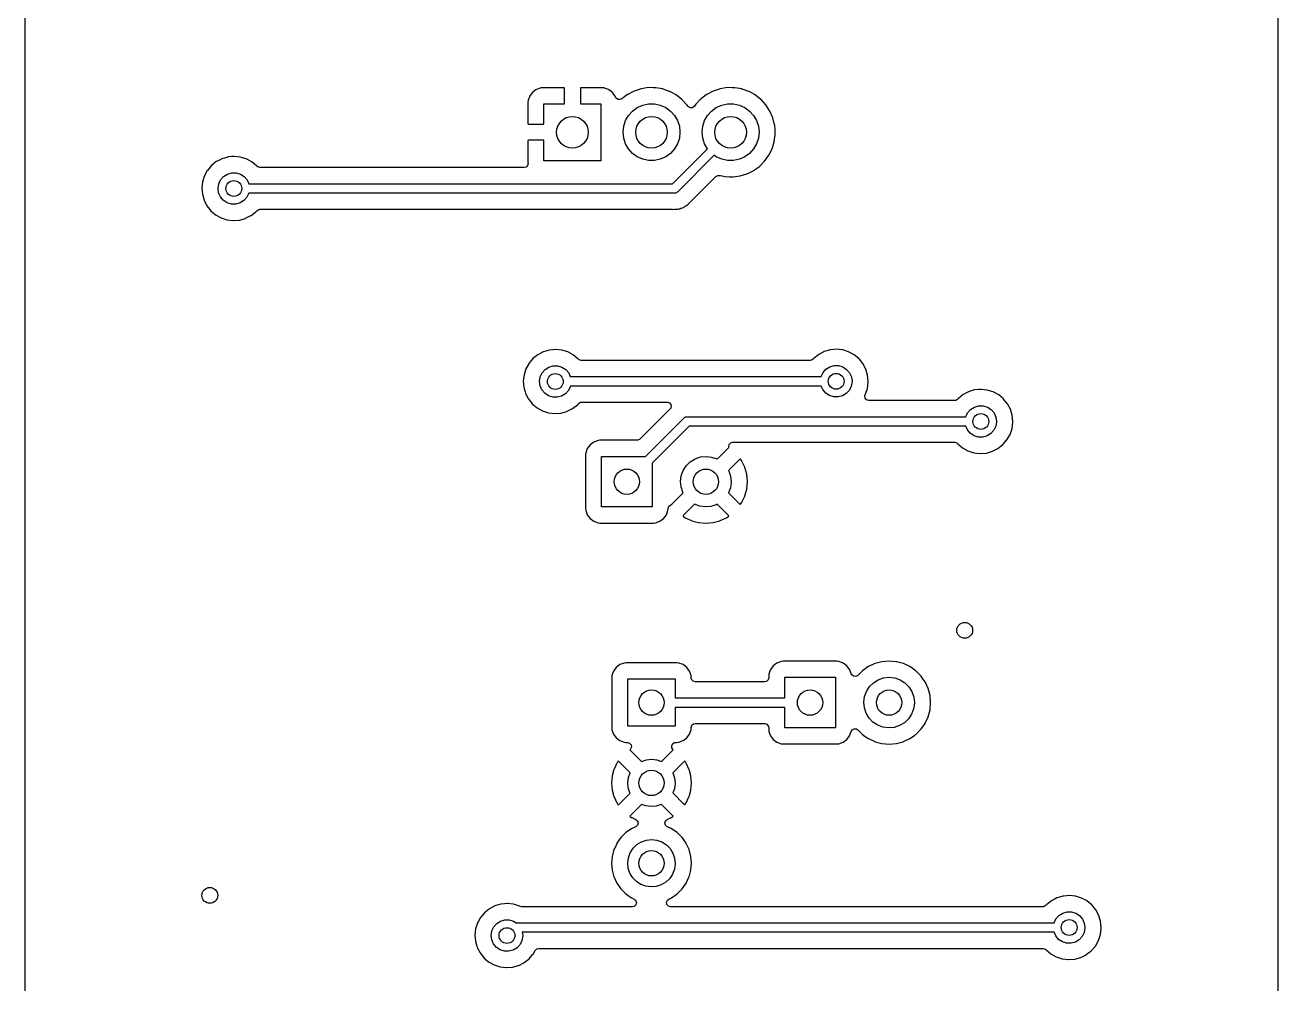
# Model space of a CAD drawing. Extents: x 84 to 124, y -235 to -33.
# Drawn here: x 84.33 to 123.95, y -162.19 to -131.88 of the extents above; entities that cross this region are included whole.
import ezdxf

# ---------------------------------------------------------------- set-up
doc = ezdxf.new("R2010")
doc.units = 0
doc.layers.add('BLACK', color=7, linetype='CONTINUOUS')

msp = doc.modelspace()

# ---------------------------------------------------------------- linework, layer by layer
at = {"layer": 'BLACK', "linetype": 'CONTINUOUS'}
for p, q in [((84.3285, -234.96), (84.3285, -33.0295)), ((123.951, -33.0295), (123.951, -234.96)), ((100.486, -133.92), (100.384, -133.997)), ((100.502, -133.912), (100.486, -133.92)), ((100.622, -133.867), (100.502, -133.912)), ((100.638, -133.863), (100.622, -133.867)), ((100.689, -133.857), (100.638, -133.863)), ((100.695, -133.857), (100.689, -133.857)), ((101.372, -133.857), (100.695, -133.857)), ((101.38, -133.859), (101.372, -133.857)), ((101.382, -133.86), (101.38, -133.859)), ((101.386, -133.875), (101.382, -133.86)), ((101.386, -134.365), (101.386, -133.875)), ((101.896, -133.863), (101.894, -133.871)), ((101.894, -133.871), (101.894, -134.365)), ((101.897, -133.861), (101.896, -133.863)), ((101.912, -133.857), (101.897, -133.861)), ((102.585, -133.857), (101.912, -133.857)), ((102.591, -133.857), (102.585, -133.857)), ((102.642, -133.863), (102.591, -133.857)), ((102.658, -133.867), (102.642, -133.863)), ((102.778, -133.912), (102.658, -133.867)), ((102.794, -133.92), (102.778, -133.912)), ((102.896, -133.997), (102.794, -133.92)), ((103.812, -133.89), (103.592, -133.962)), ((104.041, -133.855), (103.812, -133.89)), ((104.047, -133.855), (104.041, -133.855)), ((104.196, -133.857), (104.047, -133.855)), ((104.047, -133.855), (104.047, -133.855)), ((104.273, -133.858), (104.196, -133.857)), ((104.278, -133.859), (104.273, -133.858)), ((104.496, -133.898), (104.278, -133.859)), ((104.278, -133.859), (104.278, -133.859)), ((104.501, -133.899), (104.496, -133.898)), ((104.496, -133.898), (104.496, -133.898)), ((104.506, -133.9), (104.501, -133.899)), ((104.714, -133.974), (104.506, -133.9)), ((104.506, -133.9), (104.506, -133.9)), ((106.312, -133.89), (106.092, -133.962)), ((106.541, -133.855), (106.312, -133.89)), ((106.547, -133.855), (106.541, -133.855)), ((106.696, -133.857), (106.547, -133.855)), ((106.547, -133.855), (106.547, -133.855)), ((106.773, -133.858), (106.696, -133.857)), ((106.778, -133.859), (106.773, -133.858)), ((106.996, -133.898), (106.778, -133.859)), ((106.778, -133.859), (106.778, -133.859)), ((107.001, -133.899), (106.996, -133.898)), ((106.996, -133.898), (106.996, -133.898)), ((107.006, -133.9), (107.001, -133.899)), ((107.214, -133.974), (107.006, -133.9)), ((107.006, -133.9), (107.006, -133.9)), ((100.238, -134.263), (100.232, -134.314)), ((100.232, -134.314), (100.232, -134.32)), ((100.232, -134.32), (100.232, -134.993)), ((100.242, -134.247), (100.238, -134.263)), ((100.287, -134.127), (100.242, -134.247)), ((100.295, -134.111), (100.287, -134.127)), ((100.372, -134.009), (100.295, -134.111)), ((100.384, -133.997), (100.372, -134.009)), ((102.908, -134.009), (102.896, -133.997)), ((102.985, -134.111), (102.908, -134.009)), ((102.993, -134.127), (102.985, -134.111)), ((103.004, -134.155), (102.993, -134.127)), ((103.017, -134.18), (103.004, -134.155)), ((103.071, -134.226), (103.017, -134.18)), ((103.141, -134.235), (103.071, -134.226)), ((103.201, -134.207), (103.141, -134.235)), ((103.202, -134.208), (103.201, -134.207)), ((103.206, -134.205), (103.202, -134.208)), ((103.383, -134.072), (103.206, -134.205)), ((103.387, -134.069), (103.383, -134.072)), ((103.383, -134.072), (103.383, -134.072)), ((103.391, -134.067), (103.387, -134.069)), ((103.588, -133.964), (103.391, -134.067)), ((103.592, -133.962), (103.588, -133.964)), ((103.588, -133.964), (103.588, -133.964)), ((104.719, -133.976), (104.714, -133.974)), ((104.714, -133.974), (104.714, -133.974)), ((104.724, -133.978), (104.719, -133.976)), ((104.918, -134.085), (104.724, -133.978)), ((104.724, -133.978), (104.724, -133.978)), ((104.922, -134.088), (104.918, -134.085)), ((104.918, -134.085), (104.918, -134.085)), ((104.926, -134.091), (104.922, -134.088)), ((105.1, -134.228), (104.926, -134.091)), ((104.926, -134.091), (104.926, -134.091)), ((105.104, -134.231), (105.1, -134.228)), ((105.1, -134.228), (105.1, -134.228)), ((105.26, -134.403), (105.104, -134.231)), ((105.702, -134.208), (105.542, -134.376)), ((105.706, -134.205), (105.702, -134.208)), ((105.883, -134.072), (105.706, -134.205)), ((105.887, -134.069), (105.883, -134.072)), ((105.883, -134.072), (105.883, -134.072)), ((105.891, -134.067), (105.887, -134.069)), ((106.088, -133.964), (105.891, -134.067)), ((106.092, -133.962), (106.088, -133.964)), ((106.088, -133.964), (106.088, -133.964)), ((107.219, -133.976), (107.214, -133.974)), ((107.214, -133.974), (107.214, -133.974)), ((107.224, -133.978), (107.219, -133.976)), ((107.418, -134.085), (107.224, -133.978)), ((107.224, -133.978), (107.224, -133.978)), ((107.422, -134.088), (107.418, -134.085)), ((107.418, -134.085), (107.418, -134.085)), ((107.426, -134.091), (107.422, -134.088)), ((107.6, -134.228), (107.426, -134.091)), ((107.426, -134.091), (107.426, -134.091)), ((107.604, -134.231), (107.6, -134.228)), ((107.6, -134.228), (107.6, -134.228)), ((107.76, -134.403), (107.604, -134.231)), ((100.74, -135.011), (100.74, -134.365)), ((100.74, -134.365), (101.386, -134.365)), ((101.894, -134.365), (102.54, -134.365)), ((102.54, -134.365), (102.54, -136.165)), ((103.412, -134.736), (103.538, -134.596)), ((103.538, -134.596), (103.69, -134.486)), ((103.69, -134.486), (103.862, -134.409)), ((103.862, -134.409), (104.046, -134.37)), ((104.046, -134.37), (104.234, -134.37)), ((104.234, -134.37), (104.418, -134.409)), ((104.418, -134.409), (104.59, -134.486)), ((104.59, -134.486), (104.742, -134.596)), ((104.742, -134.596), (104.868, -134.736)), ((105.263, -134.407), (105.26, -134.403)), ((105.285, -134.442), (105.263, -134.407)), ((105.263, -134.407), (105.263, -134.407)), ((105.306, -134.466), (105.285, -134.442)), ((105.369, -134.497), (105.306, -134.466)), ((105.44, -134.489), (105.369, -134.497)), ((105.495, -134.444), (105.44, -134.489)), ((105.542, -134.376), (105.495, -134.444)), ((105.912, -134.736), (106.038, -134.596)), ((106.038, -134.596), (106.19, -134.486)), ((106.19, -134.486), (106.362, -134.409)), ((106.362, -134.409), (106.546, -134.37)), ((106.546, -134.37), (106.734, -134.37)), ((106.734, -134.37), (106.918, -134.409)), ((106.918, -134.409), (107.09, -134.486)), ((107.09, -134.486), (107.242, -134.596)), ((107.242, -134.596), (107.368, -134.736)), ((107.886, -134.597), (107.76, -134.403)), ((107.978, -134.81), (107.886, -134.597)), ((100.232, -134.993), (100.236, -135.008)), ((100.236, -135.008), (100.238, -135.009)), ((100.238, -135.009), (100.246, -135.011)), ((100.246, -135.011), (100.74, -135.011)), ((103.24, -135.265), (103.26, -135.078)), ((103.26, -135.078), (103.318, -134.899)), ((103.318, -134.899), (103.412, -134.736)), ((104.868, -134.736), (104.962, -134.899)), ((104.962, -134.899), (105.02, -135.078)), ((105.02, -135.078), (105.04, -135.265)), ((105.74, -135.265), (105.76, -135.078)), ((105.76, -135.078), (105.818, -134.899)), ((105.818, -134.899), (105.912, -134.736)), ((107.368, -134.736), (107.462, -134.899)), ((107.462, -134.899), (107.52, -135.078)), ((107.52, -135.078), (107.54, -135.265)), ((108.034, -135.034), (107.978, -134.81)), ((108.035, -135.039), (108.034, -135.034)), ((108.047, -135.188), (108.035, -135.039)), ((108.035, -135.039), (108.035, -135.039)), ((103.26, -135.452), (103.24, -135.265)), ((103.318, -135.631), (103.26, -135.452)), ((105.02, -135.452), (104.962, -135.631)), ((105.04, -135.265), (105.02, -135.452)), ((105.76, -135.452), (105.74, -135.265)), ((105.818, -135.631), (105.76, -135.452)), ((107.52, -135.452), (107.462, -135.631)), ((107.54, -135.265), (107.52, -135.452)), ((108.021, -135.564), (108.052, -135.334)), ((108.053, -135.265), (108.047, -135.188)), ((108.052, -135.334), (108.053, -135.265)), ((100.234, -135.525), (100.232, -135.533)), ((100.232, -135.533), (100.232, -136.21)), ((100.235, -135.523), (100.234, -135.525)), ((100.25, -135.519), (100.235, -135.523)), ((100.74, -135.519), (100.25, -135.519)), ((100.74, -136.165), (100.74, -135.519)), ((103.412, -135.794), (103.318, -135.631)), ((103.538, -135.934), (103.412, -135.794)), ((104.868, -135.794), (104.742, -135.934)), ((104.8, -136.893), (105.907, -135.786)), ((104.962, -135.631), (104.868, -135.794)), ((105.907, -135.786), (105.818, -135.631)), ((107.368, -135.794), (107.242, -135.934)), ((107.462, -135.631), (107.368, -135.794)), ((107.851, -135.993), (107.954, -135.785)), ((107.954, -135.785), (108.021, -135.564)), ((90.3771, -136.195), (90.223, -136.319)), ((90.4561, -136.154), (90.3771, -136.195)), ((90.5469, -136.106), (90.4561, -136.154)), ((90.5524, -136.103), (90.5469, -136.106)), ((90.5469, -136.106), (90.5469, -136.106)), ((90.6311, -136.08), (90.5524, -136.103)), ((90.7362, -136.049), (90.6311, -136.08)), ((90.7421, -136.048), (90.7362, -136.049)), ((90.7362, -136.049), (90.7362, -136.049)), ((90.7482, -136.047), (90.7421, -136.048)), ((90.7483, -136.047), (90.7482, -136.047)), ((90.8566, -136.037), (90.7483, -136.047)), ((90.9391, -136.03), (90.8566, -136.037)), ((90.9452, -136.03), (90.9391, -136.03)), ((91.1296, -136.05), (90.9452, -136.03)), ((90.9452, -136.03), (90.9452, -136.03)), ((91.1358, -136.05), (91.1296, -136.05)), ((91.1296, -136.05), (91.1296, -136.05)), ((91.3247, -136.109), (91.1358, -136.05)), ((91.4987, -136.203), (91.3247, -136.109)), ((91.5034, -136.207), (91.4987, -136.203)), ((91.5069, -136.21), (91.5034, -136.207)), ((91.5034, -136.207), (91.5034, -136.207)), ((91.6511, -136.329), (91.5069, -136.21)), ((100.235, -136.245), (100.223, -136.315)), ((100.232, -136.21), (100.232, -136.216)), ((100.232, -136.216), (100.235, -136.245)), ((102.54, -136.165), (100.74, -136.165)), ((103.69, -136.044), (103.538, -135.934)), ((103.862, -136.121), (103.69, -136.044)), ((104.046, -136.16), (103.862, -136.121)), ((104.234, -136.16), (104.046, -136.16)), ((104.418, -136.121), (104.234, -136.16)), ((104.59, -136.044), (104.418, -136.121)), ((104.742, -135.934), (104.59, -136.044)), ((106.122, -135.995), (104.968, -137.149)), ((106.19, -136.044), (106.122, -135.995)), ((106.362, -136.121), (106.19, -136.044)), ((106.546, -136.16), (106.362, -136.121)), ((106.734, -136.16), (106.546, -136.16)), ((106.918, -136.121), (106.734, -136.16)), ((107.09, -136.044), (106.918, -136.121)), ((107.242, -135.934), (107.09, -136.044)), ((107.552, -136.344), (107.716, -136.181)), ((107.716, -136.181), (107.851, -135.993)), ((89.9931, -136.667), (89.9408, -136.832)), ((89.9987, -136.65), (89.9931, -136.667)), ((90.0006, -136.644), (89.9987, -136.65)), ((89.9987, -136.65), (89.9987, -136.65)), ((90.0172, -136.613), (90.0006, -136.644)), ((90.0929, -136.476), (90.0172, -136.613)), ((90.0958, -136.47), (90.0929, -136.476)), ((90.0929, -136.476), (90.0929, -136.476)), ((90.223, -136.319), (90.0958, -136.47)), ((90.5141, -136.768), (90.6079, -136.662)), ((90.6079, -136.662), (90.7278, -136.587)), ((90.7278, -136.587), (90.8641, -136.548)), ((90.8641, -136.548), (91.0059, -136.548)), ((91.0059, -136.548), (91.1417, -136.589)), ((91.1417, -136.589), (91.2607, -136.666)), ((91.2607, -136.666), (91.3532, -136.774)), ((91.655, -136.334), (91.6511, -136.329)), ((91.6586, -136.338), (91.655, -136.334)), ((91.655, -136.334), (91.655, -136.334)), ((91.6881, -136.364), (91.6586, -136.338)), ((91.7562, -136.385), (91.6881, -136.364)), ((100.11, -136.385), (91.7562, -136.385)), ((100.175, -136.367), (100.11, -136.385)), ((100.223, -136.315), (100.175, -136.367)), ((105.354, -137.482), (106.172, -136.665)), ((106.172, -136.665), (106.234, -136.631)), ((106.234, -136.631), (106.286, -136.63)), ((106.286, -136.63), (106.325, -136.638)), ((106.325, -136.638), (106.473, -136.668)), ((106.473, -136.668), (106.603, -136.673)), ((106.603, -136.673), (106.699, -136.677)), ((106.699, -136.677), (106.699, -136.677)), ((106.699, -136.677), (106.704, -136.677)), ((106.704, -136.677), (106.709, -136.676)), ((106.709, -136.676), (106.799, -136.665)), ((106.709, -136.676), (106.709, -136.676)), ((106.799, -136.665), (106.934, -136.647)), ((106.934, -136.647), (106.939, -136.646)), ((106.939, -136.646), (107.151, -136.582)), ((106.939, -136.646), (106.939, -136.646)), ((107.151, -136.582), (107.156, -136.581)), ((107.156, -136.581), (107.16, -136.579)), ((107.16, -136.579), (107.359, -136.481)), ((107.359, -136.481), (107.364, -136.479)), ((107.359, -136.481), (107.359, -136.481)), ((107.364, -136.479), (107.552, -136.344)), ((89.9408, -136.832), (89.9187, -137.029)), ((89.9187, -137.029), (89.9353, -137.226)), ((90.432, -137.037), (90.4538, -136.897)), ((90.4504, -137.177), (90.432, -137.037)), ((90.4538, -136.897), (90.5141, -136.768)), ((91.3532, -136.774), (91.4075, -136.893)), ((91.4075, -136.893), (104.8, -136.893)), ((89.9353, -137.226), (89.9898, -137.416)), ((89.9898, -137.416), (90.0802, -137.592)), ((90.5075, -137.307), (90.4504, -137.177)), ((90.5987, -137.416), (90.5075, -137.307)), ((90.7167, -137.494), (90.5987, -137.416)), ((91.2514, -137.428), (91.1306, -137.502)), ((91.3465, -137.323), (91.2514, -137.428)), ((91.4083, -137.195), (91.3465, -137.323)), ((91.4087, -137.193), (91.4083, -137.195)), ((104.862, -137.193), (91.4087, -137.193)), ((104.881, -137.188), (104.862, -137.193)), ((104.901, -137.188), (104.881, -137.188)), ((104.918, -137.178), (104.901, -137.188)), ((104.937, -137.173), (104.918, -137.178)), ((104.951, -137.159), (104.937, -137.173)), ((104.968, -137.149), (104.951, -137.159)), ((105.346, -137.491), (105.354, -137.482)), ((90.0802, -137.592), (90.203, -137.747)), ((90.203, -137.747), (90.3537, -137.875)), ((90.3537, -137.875), (90.5263, -137.972)), ((90.8521, -137.537), (90.7167, -137.494)), ((90.9938, -137.539), (90.8521, -137.537)), ((91.1306, -137.502), (90.9938, -137.539)), ((91.475, -137.899), (91.6308, -137.777)), ((91.6308, -137.777), (91.6582, -137.745)), ((91.6582, -137.745), (91.7179, -137.707)), ((91.7179, -137.707), (91.7536, -137.701)), ((91.7536, -137.701), (104.78, -137.701)), ((104.78, -137.701), (104.792, -137.702)), ((104.792, -137.702), (104.792, -137.702)), ((104.792, -137.702), (104.8, -137.704)), ((104.8, -137.704), (104.87, -137.702)), ((104.87, -137.702), (104.874, -137.701)), ((104.874, -137.701), (104.903, -137.701)), ((104.903, -137.701), (104.908, -137.701)), ((104.908, -137.701), (104.92, -137.7)), ((104.92, -137.7), (104.966, -137.699)), ((104.966, -137.699), (104.986, -137.693)), ((104.986, -137.693), (105.006, -137.689)), ((105.006, -137.689), (105.013, -137.688)), ((105.013, -137.688), (105.019, -137.687)), ((105.019, -137.687), (105.027, -137.686)), ((105.019, -137.687), (105.019, -137.687)), ((105.027, -137.686), (105.034, -137.683)), ((105.034, -137.683), (105.07, -137.669)), ((105.034, -137.683), (105.034, -137.683)), ((105.07, -137.669), (105.081, -137.665)), ((105.081, -137.665), (105.126, -137.652)), ((105.126, -137.652), (105.144, -137.641)), ((105.144, -137.641), (105.162, -137.633)), ((105.162, -137.633), (105.182, -137.625)), ((105.182, -137.625), (105.219, -137.597)), ((105.219, -137.597), (105.229, -137.591)), ((105.229, -137.591), (105.262, -137.571)), ((105.262, -137.571), (105.269, -137.567)), ((105.262, -137.571), (105.262, -137.571)), ((105.269, -137.567), (105.284, -137.552)), ((105.284, -137.552), (105.299, -137.539)), ((105.299, -137.539), (105.31, -137.532)), ((105.31, -137.532), (105.316, -137.527)), ((105.316, -137.527), (105.346, -137.491)), ((90.5263, -137.972), (90.7144, -138.033)), ((90.7144, -138.033), (90.9108, -138.056)), ((90.9108, -138.056), (90.9169, -138.056)), ((90.9169, -138.056), (91.1018, -138.041)), ((90.9169, -138.056), (90.9169, -138.056)), ((91.1018, -138.041), (91.1018, -138.041)), ((91.1018, -138.041), (91.108, -138.041)), ((91.108, -138.041), (91.2985, -137.988)), ((91.2985, -137.988), (91.304, -137.985)), ((91.304, -137.985), (91.4695, -137.901)), ((91.304, -137.985), (91.304, -137.985)), ((91.4695, -137.901), (91.475, -137.899)), ((91.4695, -137.901), (91.4695, -137.901)), ((100.714, -142.21), (100.624, -142.257)), ((100.72, -142.207), (100.714, -142.21)), ((100.714, -142.21), (100.714, -142.21)), ((100.799, -142.184), (100.72, -142.207)), ((100.904, -142.153), (100.799, -142.184)), ((100.91, -142.151), (100.904, -142.153)), ((100.904, -142.153), (100.904, -142.153)), ((100.916, -142.151), (100.91, -142.151)), ((101.024, -142.141), (100.916, -142.151)), ((100.916, -142.151), (100.916, -142.151)), ((101.107, -142.133), (101.024, -142.141)), ((101.113, -142.134), (101.107, -142.133)), ((101.297, -142.153), (101.113, -142.134)), ((101.113, -142.134), (101.113, -142.134)), ((101.303, -142.154), (101.297, -142.153)), ((101.297, -142.153), (101.297, -142.153)), ((101.492, -142.212), (101.303, -142.154)), ((101.666, -142.306), (101.492, -142.212)), ((109.572, -142.215), (109.427, -142.291)), ((109.597, -142.202), (109.572, -142.215)), ((109.602, -142.199), (109.597, -142.202)), ((109.597, -142.202), (109.597, -142.202)), ((109.681, -142.176), (109.602, -142.199)), ((109.786, -142.145), (109.681, -142.176)), ((109.792, -142.144), (109.786, -142.145)), ((109.786, -142.145), (109.786, -142.145)), ((109.798, -142.143), (109.792, -142.144)), ((109.907, -142.133), (109.798, -142.143)), ((109.798, -142.143), (109.798, -142.143)), ((109.989, -142.126), (109.907, -142.133)), ((109.995, -142.126), (109.989, -142.126)), ((110.18, -142.146), (109.995, -142.126)), ((109.995, -142.126), (109.995, -142.126)), ((110.186, -142.146), (110.18, -142.146)), ((110.18, -142.146), (110.18, -142.146)), ((110.375, -142.205), (110.186, -142.146)), ((110.549, -142.299), (110.375, -142.205)), ((100.258, -142.584), (100.168, -142.747)), ((100.26, -142.579), (100.258, -142.584)), ((100.263, -142.574), (100.26, -142.579)), ((100.26, -142.579), (100.26, -142.579)), ((100.39, -142.422), (100.263, -142.574)), ((100.545, -142.299), (100.39, -142.422)), ((100.624, -142.257), (100.545, -142.299)), ((101.671, -142.31), (101.666, -142.306)), ((101.809, -142.425), (101.671, -142.31)), ((101.671, -142.31), (101.671, -142.31)), ((101.819, -142.432), (101.809, -142.425)), ((101.822, -142.437), (101.819, -142.432)), ((101.827, -142.442), (101.822, -142.437)), ((101.828, -142.441), (101.827, -142.442)), ((101.849, -142.46), (101.828, -142.441)), ((101.918, -142.481), (101.849, -142.46)), ((109.159, -142.481), (101.918, -142.481)), ((109.197, -142.475), (109.159, -142.481)), ((109.256, -142.435), (109.197, -142.475)), ((109.269, -142.42), (109.256, -142.435)), ((109.273, -142.415), (109.269, -142.42)), ((109.427, -142.291), (109.273, -142.415)), ((110.553, -142.303), (110.549, -142.299)), ((110.696, -142.421), (110.553, -142.303)), ((110.553, -142.303), (110.553, -142.303)), ((110.701, -142.425), (110.696, -142.421)), ((110.705, -142.43), (110.701, -142.425)), ((110.715, -142.442), (110.705, -142.43)), ((110.705, -142.43), (110.705, -142.43)), ((110.826, -142.578), (110.715, -142.442)), ((110.919, -142.753), (110.826, -142.578)), ((100.108, -142.936), (100.086, -143.132)), ((100.168, -142.747), (100.108, -142.936)), ((100.6, -143.14), (100.621, -143)), ((100.621, -143), (100.682, -142.872)), ((100.682, -142.872), (100.775, -142.766)), ((100.775, -142.766), (100.895, -142.69)), ((100.895, -142.69), (101.032, -142.651)), ((101.032, -142.651), (101.173, -142.652)), ((101.173, -142.652), (101.309, -142.693)), ((101.309, -142.693), (101.428, -142.77)), ((101.428, -142.77), (101.521, -142.877)), ((101.521, -142.877), (101.572, -142.989)), ((101.572, -142.989), (109.506, -142.989)), ((109.506, -142.989), (109.564, -142.864)), ((109.564, -142.864), (109.658, -142.758)), ((109.658, -142.758), (109.778, -142.683)), ((109.778, -142.683), (109.914, -142.644)), ((109.914, -142.644), (110.056, -142.644)), ((110.056, -142.644), (110.192, -142.685)), ((110.192, -142.685), (110.311, -142.762)), ((110.311, -142.762), (110.403, -142.87)), ((110.403, -142.87), (110.462, -142.999)), ((110.462, -142.999), (110.482, -143.139)), ((110.976, -142.942), (110.919, -142.753)), ((110.995, -143.139), (110.976, -142.942)), ((100.086, -143.132), (100.103, -143.329)), ((100.103, -143.329), (100.113, -143.364)), ((100.113, -143.364), (100.144, -143.473)), ((100.618, -143.281), (100.6, -143.14)), ((100.675, -143.411), (100.618, -143.281)), ((100.766, -143.519), (100.675, -143.411)), ((101.514, -143.426), (101.419, -143.531)), ((101.576, -143.299), (101.514, -143.426)), ((101.577, -143.289), (101.576, -143.299)), ((109.507, -143.289), (101.577, -143.289)), ((109.558, -143.403), (109.507, -143.289)), ((109.649, -143.512), (109.558, -143.403)), ((110.397, -143.419), (110.301, -143.524)), ((110.458, -143.291), (110.397, -143.419)), ((110.482, -143.151), (110.458, -143.291)), ((110.482, -143.139), (110.482, -143.151)), ((110.908, -143.551), (110.97, -143.364)), ((110.97, -143.364), (110.995, -143.167)), ((110.995, -143.167), (110.995, -143.139)), ((114.358, -143.415), (114.253, -143.446)), ((114.364, -143.414), (114.358, -143.415)), ((114.358, -143.415), (114.358, -143.415)), ((114.37, -143.413), (114.364, -143.414)), ((114.479, -143.403), (114.37, -143.413)), ((114.37, -143.413), (114.37, -143.413)), ((114.561, -143.396), (114.479, -143.403)), ((114.567, -143.396), (114.561, -143.396)), ((114.752, -143.416), (114.567, -143.396)), ((114.567, -143.396), (114.567, -143.396)), ((114.758, -143.416), (114.752, -143.416)), ((114.752, -143.416), (114.752, -143.416)), ((114.947, -143.475), (114.758, -143.416)), ((100.144, -143.473), (100.157, -143.52)), ((100.157, -143.52), (100.16, -143.525)), ((100.16, -143.525), (100.242, -143.685)), ((100.242, -143.685), (100.248, -143.695)), ((100.248, -143.695), (100.371, -143.85)), ((100.884, -143.598), (100.766, -143.519)), ((101.02, -143.64), (100.884, -143.598)), ((101.161, -143.643), (101.02, -143.64)), ((101.298, -143.605), (101.161, -143.643)), ((101.419, -143.531), (101.298, -143.605)), ((101.832, -143.841), (101.892, -143.803)), ((101.892, -143.803), (101.928, -143.797)), ((101.928, -143.797), (104.641, -143.797)), ((104.641, -143.797), (104.709, -143.818)), ((104.709, -143.818), (104.755, -143.871)), ((109.767, -143.59), (109.649, -143.512)), ((109.902, -143.633), (109.767, -143.59)), ((110.044, -143.635), (109.902, -143.633)), ((110.181, -143.598), (110.044, -143.635)), ((110.301, -143.524), (110.181, -143.598)), ((110.886, -143.607), (110.901, -143.562)), ((110.896, -143.677), (110.886, -143.607)), ((110.943, -143.73), (110.896, -143.677)), ((110.901, -143.562), (110.908, -143.551)), ((111.011, -143.75), (110.943, -143.73)), ((113.731, -143.75), (111.011, -143.75)), ((113.769, -143.745), (113.731, -143.75)), ((113.828, -143.705), (113.769, -143.745)), ((113.841, -143.69), (113.828, -143.705)), ((113.845, -143.685), (113.841, -143.69)), ((113.999, -143.561), (113.845, -143.685)), ((114.078, -143.52), (113.999, -143.561)), ((114.169, -143.472), (114.078, -143.52)), ((114.174, -143.469), (114.169, -143.472)), ((114.169, -143.472), (114.169, -143.472)), ((114.253, -143.446), (114.174, -143.469)), ((115.121, -143.569), (114.947, -143.475)), ((115.125, -143.573), (115.121, -143.569)), ((115.268, -143.691), (115.125, -143.573)), ((115.125, -143.573), (115.125, -143.573)), ((115.273, -143.695), (115.268, -143.691)), ((115.277, -143.7), (115.273, -143.695)), ((115.398, -143.848), (115.277, -143.7)), ((115.277, -143.7), (115.277, -143.7)), ((115.277, -143.7), (115.277, -143.7)), ((100.371, -143.85), (100.521, -143.979)), ((100.521, -143.979), (100.694, -144.075)), ((100.694, -144.075), (100.882, -144.136)), ((100.882, -144.136), (101.078, -144.16)), ((101.078, -144.16), (101.084, -144.159)), ((101.084, -144.159), (101.269, -144.145)), ((101.084, -144.159), (101.084, -144.159)), ((101.269, -144.145), (101.269, -144.145)), ((101.269, -144.145), (101.275, -144.145)), ((101.275, -144.145), (101.466, -144.091)), ((101.466, -144.091), (101.471, -144.089)), ((101.471, -144.089), (101.637, -144.005)), ((101.471, -144.089), (101.471, -144.089)), ((101.637, -144.005), (101.643, -144.002)), ((101.637, -144.005), (101.637, -144.005)), ((101.643, -144.002), (101.798, -143.88)), ((101.798, -143.88), (101.826, -143.848)), ((101.826, -143.848), (101.832, -143.841)), ((104.73, -144.013), (103.774, -144.969)), ((104.736, -144.006), (104.73, -144.013)), ((104.765, -143.941), (104.736, -144.006)), ((104.755, -143.871), (104.765, -143.941)), ((114.078, -144.259), (114.136, -144.134)), ((114.136, -144.134), (114.23, -144.028)), ((114.23, -144.028), (114.35, -143.953)), ((114.35, -143.953), (114.486, -143.914)), ((114.486, -143.914), (114.628, -143.914)), ((114.628, -143.914), (114.764, -143.955)), ((114.764, -143.955), (114.883, -144.032)), ((114.883, -144.032), (114.975, -144.14)), ((114.975, -144.14), (115.034, -144.269)), ((115.491, -144.023), (115.398, -143.848)), ((115.548, -144.212), (115.491, -144.023)), ((115.567, -144.409), (115.548, -144.212)), ((103.947, -145.514), (105.159, -144.303)), ((105.327, -144.559), (104.16, -145.726)), ((105.159, -144.303), (105.176, -144.293)), ((105.176, -144.293), (105.19, -144.279)), ((105.19, -144.279), (105.209, -144.274)), ((105.209, -144.274), (105.226, -144.264)), ((105.226, -144.264), (105.246, -144.264)), ((105.246, -144.264), (105.265, -144.259)), ((105.265, -144.259), (114.078, -144.259)), ((114.079, -144.559), (105.327, -144.559)), ((114.13, -144.673), (114.079, -144.559)), ((115.03, -144.561), (114.969, -144.689)), ((115.054, -144.421), (115.03, -144.561)), ((115.034, -144.269), (115.054, -144.409)), ((115.054, -144.409), (115.054, -144.421)), ((115.542, -144.634), (115.567, -144.437)), ((115.567, -144.437), (115.567, -144.409)), ((102.449, -145.012), (102.313, -145.063)), ((102.511, -145.005), (102.449, -145.012)), ((103.685, -145.005), (102.511, -145.005)), ((103.711, -145.003), (103.685, -145.005)), ((103.774, -144.969), (103.711, -145.003)), ((114.221, -144.782), (114.13, -144.673)), ((114.339, -144.86), (114.221, -144.782)), ((114.474, -144.903), (114.339, -144.86)), ((114.616, -144.905), (114.474, -144.903)), ((114.753, -144.868), (114.616, -144.905)), ((114.873, -144.794), (114.753, -144.868)), ((114.969, -144.689), (114.873, -144.794)), ((115.253, -145.143), (115.371, -145.006)), ((115.371, -145.006), (115.378, -144.998)), ((115.378, -144.998), (115.382, -144.993)), ((115.378, -144.998), (115.378, -144.998)), ((115.382, -144.993), (115.48, -144.821)), ((115.48, -144.821), (115.542, -144.634)), ((102.058, -145.404), (102.051, -145.466)), ((102.109, -145.267), (102.058, -145.404)), ((102.196, -145.151), (102.109, -145.267)), ((102.313, -145.063), (102.196, -145.151)), ((106.216, -145.599), (106.575, -145.24)), ((106.575, -145.24), (106.582, -145.226)), ((106.581, -145.202), (106.596, -145.133)), ((106.582, -145.226), (106.581, -145.202)), ((106.596, -145.133), (106.646, -145.083)), ((106.646, -145.083), (106.706, -145.067)), ((106.706, -145.067), (113.728, -145.067)), ((113.728, -145.067), (113.797, -145.088)), ((113.797, -145.088), (113.819, -145.106)), ((113.819, -145.106), (113.821, -145.108)), ((113.821, -145.108), (113.825, -145.113)), ((113.825, -145.113), (113.976, -145.241)), ((113.976, -145.241), (114.148, -145.338)), ((114.148, -145.338), (114.336, -145.399)), ((114.336, -145.399), (114.533, -145.422)), ((114.539, -145.422), (114.724, -145.407)), ((114.724, -145.407), (114.724, -145.407)), ((114.724, -145.407), (114.73, -145.407)), ((114.73, -145.407), (114.92, -145.354)), ((114.92, -145.354), (114.926, -145.351)), ((114.926, -145.351), (115.091, -145.267)), ((114.926, -145.351), (114.926, -145.351)), ((115.091, -145.267), (115.097, -145.265)), ((115.091, -145.267), (115.091, -145.267)), ((115.097, -145.265), (115.253, -145.143)), ((102.051, -145.466), (102.051, -147.162)), ((102.56, -147.114), (102.56, -145.514)), ((102.56, -145.514), (103.947, -145.514)), ((104.16, -145.726), (104.16, -147.114)), ((105.143, -145.958), (105.24, -145.808)), ((105.24, -145.808), (105.367, -145.684)), ((105.367, -145.684), (105.519, -145.59)), ((105.519, -145.59), (105.688, -145.533)), ((105.688, -145.533), (105.865, -145.514)), ((105.865, -145.514), (106.042, -145.535)), ((106.042, -145.535), (106.21, -145.595)), ((106.21, -145.595), (106.216, -145.599)), ((106.933, -145.6), (106.575, -145.958)), ((106.947, -145.593), (106.933, -145.6)), ((106.957, -145.601), (106.947, -145.593)), ((106.994, -145.653), (106.957, -145.601)), ((106.999, -145.662), (106.994, -145.653)), ((107.091, -145.86), (106.999, -145.662)), ((114.533, -145.422), (114.539, -145.422)), ((114.539, -145.422), (114.539, -145.422)), ((105.06, -146.303), (105.082, -146.126)), ((105.082, -146.126), (105.143, -145.958)), ((106.575, -145.958), (106.581, -145.968)), ((106.581, -145.968), (106.64, -146.137)), ((106.64, -146.137), (106.66, -146.314)), ((107.095, -145.87), (107.091, -145.86)), ((107.151, -146.081), (107.095, -145.87)), ((107.153, -146.091), (107.151, -146.081)), ((107.172, -146.309), (107.153, -146.091)), ((105.077, -146.48), (105.06, -146.303)), ((105.133, -146.65), (105.077, -146.48)), ((106.634, -146.513), (106.575, -146.67)), ((106.659, -146.336), (106.634, -146.513)), ((106.66, -146.314), (106.659, -146.336)), ((107.095, -146.758), (107.151, -146.547)), ((107.151, -146.547), (107.153, -146.537)), ((107.153, -146.537), (107.172, -146.319)), ((107.172, -146.319), (107.172, -146.309)), ((104.786, -147.028), (105.145, -146.669)), ((105.145, -146.669), (105.133, -146.65)), ((106.575, -146.67), (106.934, -147.029)), ((106.958, -147.026), (106.994, -146.975)), ((106.994, -146.975), (106.999, -146.966)), ((106.999, -146.966), (107.091, -146.768)), ((107.091, -146.768), (107.095, -146.758)), ((102.051, -147.162), (102.058, -147.224)), ((102.058, -147.224), (102.109, -147.361)), ((102.109, -147.361), (102.196, -147.477)), ((104.16, -147.114), (102.56, -147.114)), ((104.581, -147.4), (104.61, -147.361)), ((104.61, -147.361), (104.661, -147.224)), ((104.661, -147.224), (104.668, -147.162)), ((104.668, -147.159), (104.692, -147.092)), ((104.668, -147.162), (104.668, -147.159)), ((104.692, -147.092), (104.738, -147.056)), ((104.737, -147.054), (104.748, -147.049)), ((104.738, -147.056), (104.737, -147.054)), ((104.748, -147.048), (104.786, -147.028)), ((104.748, -147.049), (104.748, -147.048)), ((104.748, -147.048), (104.748, -147.048)), ((105.145, -147.388), (105.138, -147.4)), ((105.503, -147.03), (105.145, -147.388)), ((105.666, -147.09), (105.503, -147.03)), ((105.843, -147.114), (105.666, -147.09)), ((106.02, -147.098), (105.843, -147.114)), ((106.19, -147.043), (106.02, -147.098)), ((106.214, -147.028), (106.19, -147.043)), ((106.574, -147.388), (106.214, -147.028)), ((106.581, -147.401), (106.574, -147.388)), ((106.934, -147.029), (106.946, -147.036)), ((106.946, -147.036), (106.958, -147.026)), ((102.196, -147.477), (102.313, -147.565)), ((102.313, -147.565), (102.449, -147.616)), ((102.449, -147.616), (102.511, -147.623)), ((102.511, -147.623), (104.208, -147.623)), ((104.208, -147.623), (104.27, -147.616)), ((104.27, -147.616), (104.406, -147.565)), ((104.406, -147.565), (104.523, -147.477)), ((104.523, -147.477), (104.581, -147.4)), ((105.138, -147.4), (105.147, -147.412)), ((105.147, -147.412), (105.199, -147.448)), ((105.199, -147.448), (105.208, -147.453)), ((105.208, -147.453), (105.406, -147.545)), ((105.406, -147.545), (105.416, -147.549)), ((105.416, -147.549), (105.626, -147.606)), ((105.626, -147.606), (105.637, -147.608)), ((105.637, -147.608), (105.854, -147.627)), ((105.854, -147.627), (105.865, -147.627)), ((105.865, -147.627), (106.082, -147.608)), ((106.082, -147.608), (106.093, -147.606)), ((106.093, -147.606), (106.303, -147.549)), ((106.303, -147.549), (106.314, -147.545)), ((106.314, -147.545), (106.511, -147.453)), ((106.511, -147.453), (106.521, -147.448)), ((106.521, -147.448), (106.573, -147.411)), ((106.573, -147.411), (106.581, -147.401)), ((103.143, -152.098), (103.027, -152.186)), ((103.28, -152.047), (103.143, -152.098)), ((103.342, -152.04), (103.28, -152.047)), ((104.938, -152.04), (103.342, -152.04)), ((105, -152.047), (104.938, -152.04)), ((105.137, -152.098), (105, -152.047)), ((105.253, -152.186), (105.137, -152.098)), ((107.991, -152.136), (107.903, -152.252)), ((108.107, -152.048), (107.991, -152.136)), ((108.244, -151.997), (108.107, -152.048)), ((108.306, -151.99), (108.244, -151.997)), ((110.002, -151.99), (108.306, -151.99)), ((110.064, -151.997), (110.002, -151.99)), ((110.201, -152.048), (110.064, -151.997)), ((110.317, -152.136), (110.201, -152.048)), ((110.405, -152.252), (110.317, -152.136)), ((111.2, -152.067), (111.002, -152.159)), ((111.205, -152.065), (111.2, -152.067)), ((111.2, -152.067), (111.2, -152.067)), ((111.21, -152.063), (111.205, -152.065)), ((111.421, -152.007), (111.21, -152.063)), ((111.21, -152.063), (111.21, -152.063)), ((111.426, -152.005), (111.421, -152.007)), ((111.421, -152.007), (111.421, -152.007)), ((111.654, -151.986), (111.426, -152.005)), ((111.882, -152.005), (111.654, -151.986)), ((111.887, -152.007), (111.882, -152.005)), ((112.098, -152.063), (111.887, -152.007)), ((111.887, -152.007), (111.887, -152.007)), ((112.103, -152.065), (112.098, -152.063)), ((112.098, -152.063), (112.098, -152.063)), ((112.108, -152.067), (112.103, -152.065)), ((112.306, -152.159), (112.108, -152.067)), ((112.108, -152.067), (112.108, -152.067)), ((102.888, -152.439), (102.881, -152.501)), ((102.881, -152.501), (102.881, -154.097)), ((102.939, -152.302), (102.888, -152.439)), ((103.027, -152.186), (102.939, -152.302)), ((105.341, -152.302), (105.253, -152.186)), ((105.392, -152.439), (105.341, -152.302)), ((105.398, -152.501), (105.392, -152.439)), ((105.398, -152.514), (105.398, -152.501)), ((105.41, -152.567), (105.398, -152.514)), ((107.846, -152.514), (107.825, -152.583)), ((107.852, -152.389), (107.846, -152.451)), ((107.846, -152.451), (107.846, -152.514)), ((107.903, -152.252), (107.852, -152.389)), ((108.354, -153.149), (108.354, -152.499)), ((108.354, -152.499), (109.954, -152.499)), ((109.954, -152.499), (109.954, -154.099)), ((110.408, -152.261), (110.405, -152.252)), ((110.456, -152.389), (110.408, -152.261)), ((110.457, -152.388), (110.456, -152.389)), ((110.474, -152.425), (110.457, -152.388)), ((110.531, -152.467), (110.474, -152.425)), ((110.602, -152.473), (110.531, -152.467)), ((110.664, -152.439), (110.602, -152.473)), ((110.81, -152.293), (110.664, -152.439)), ((110.814, -152.29), (110.81, -152.293)), ((110.892, -152.235), (110.814, -152.29)), ((110.814, -152.29), (110.814, -152.29)), ((110.997, -152.161), (110.892, -152.235)), ((111.002, -152.159), (110.997, -152.161)), ((111.002, -152.159), (111.002, -152.159)), ((111.313, -152.575), (111.482, -152.518)), ((111.482, -152.518), (111.66, -152.499)), ((111.66, -152.499), (111.837, -152.52)), ((111.837, -152.52), (112.005, -152.58)), ((112.311, -152.161), (112.306, -152.159)), ((112.306, -152.159), (112.306, -152.159)), ((112.416, -152.235), (112.311, -152.161)), ((112.494, -152.29), (112.416, -152.235)), ((112.498, -152.293), (112.494, -152.29)), ((112.494, -152.29), (112.494, -152.29)), ((112.66, -152.455), (112.498, -152.293)), ((112.663, -152.459), (112.66, -152.455)), ((112.702, -152.514), (112.663, -152.459)), ((112.663, -152.459), (112.663, -152.459)), ((112.792, -152.642), (112.702, -152.514)), ((103.39, -154.049), (103.39, -152.549)), ((103.39, -152.549), (104.89, -152.549)), ((104.89, -152.549), (104.89, -153.149)), ((105.456, -152.62), (105.41, -152.567)), ((105.524, -152.641), (105.456, -152.62)), ((107.719, -152.641), (105.524, -152.641)), ((107.772, -152.629), (107.719, -152.641)), ((107.825, -152.583), (107.772, -152.629)), ((110.937, -152.943), (111.034, -152.793)), ((111.034, -152.793), (111.161, -152.669)), ((111.161, -152.669), (111.313, -152.575)), ((112.005, -152.58), (112.155, -152.676)), ((112.155, -152.676), (112.281, -152.802)), ((112.281, -152.802), (112.375, -152.953)), ((112.794, -152.647), (112.792, -152.642)), ((112.846, -152.758), (112.794, -152.647)), ((112.794, -152.647), (112.794, -152.647)), ((112.888, -152.85), (112.846, -152.758)), ((112.948, -153.071), (112.888, -152.85)), ((104.89, -153.149), (108.354, -153.149)), ((110.854, -153.288), (110.876, -153.111)), ((110.871, -153.465), (110.854, -153.288)), ((110.876, -153.111), (110.937, -152.943)), ((112.375, -152.953), (112.434, -153.122)), ((112.454, -153.321), (112.429, -153.498)), ((112.434, -153.122), (112.454, -153.299)), ((112.454, -153.299), (112.454, -153.321)), ((112.967, -153.299), (112.948, -153.071)), ((112.948, -153.527), (112.967, -153.299)), ((108.354, -153.449), (104.89, -153.449)), ((104.89, -153.449), (104.89, -154.049)), ((108.354, -154.099), (108.354, -153.449)), ((110.928, -153.635), (110.871, -153.465)), ((111.02, -153.787), (110.928, -153.635)), ((112.366, -153.665), (112.267, -153.813)), ((112.429, -153.498), (112.366, -153.665)), ((112.888, -153.748), (112.948, -153.527)), ((102.881, -154.097), (102.888, -154.159)), ((104.89, -154.049), (103.39, -154.049)), ((105.392, -154.159), (105.398, -154.097)), ((105.398, -154.083), (105.419, -154.015)), ((105.398, -154.097), (105.398, -154.083)), ((105.419, -154.015), (105.472, -153.969)), ((105.472, -153.969), (105.524, -153.957)), ((105.524, -153.957), (107.719, -153.957)), ((107.719, -153.957), (107.788, -153.978)), ((107.788, -153.978), (107.834, -154.031)), ((107.834, -154.031), (107.846, -154.083)), ((107.846, -154.083), (107.846, -154.147)), ((109.954, -154.099), (108.354, -154.099)), ((110.488, -154.158), (110.551, -154.125)), ((110.551, -154.125), (110.621, -154.131)), ((110.621, -154.131), (110.664, -154.159)), ((111.144, -153.915), (111.02, -153.787)), ((111.293, -154.013), (111.144, -153.915)), ((111.46, -154.075), (111.293, -154.013)), ((111.637, -154.099), (111.46, -154.075)), ((111.815, -154.083), (111.637, -154.099)), ((111.984, -154.028), (111.815, -154.083)), ((112.138, -153.936), (111.984, -154.028)), ((112.267, -153.813), (112.138, -153.936)), ((112.66, -154.143), (112.669, -154.131)), ((112.669, -154.131), (112.739, -154.031)), ((112.739, -154.031), (112.792, -153.956)), ((112.792, -153.956), (112.794, -153.951)), ((112.794, -153.951), (112.886, -153.753)), ((112.794, -153.951), (112.794, -153.951)), ((112.886, -153.753), (112.888, -153.748)), ((112.886, -153.753), (112.886, -153.753)), ((102.888, -154.159), (102.939, -154.296)), ((102.939, -154.296), (103.027, -154.412)), ((103.027, -154.412), (103.143, -154.5)), ((103.143, -154.5), (103.28, -154.551)), ((105, -154.551), (105.137, -154.5)), ((105.137, -154.5), (105.253, -154.412)), ((105.253, -154.412), (105.341, -154.296)), ((105.341, -154.296), (105.392, -154.159)), ((107.846, -154.147), (107.852, -154.209)), ((107.852, -154.209), (107.903, -154.346)), ((107.903, -154.346), (107.991, -154.462)), ((107.991, -154.462), (108.107, -154.55)), ((110.201, -154.55), (110.317, -154.462)), ((110.317, -154.462), (110.405, -154.346)), ((110.405, -154.346), (110.456, -154.209)), ((110.456, -154.209), (110.458, -154.21)), ((110.458, -154.21), (110.488, -154.158)), ((110.664, -154.159), (110.81, -154.305)), ((110.81, -154.305), (110.814, -154.308)), ((110.814, -154.308), (110.814, -154.308)), ((110.814, -154.308), (110.856, -154.337)), ((110.856, -154.337), (110.997, -154.437)), ((110.997, -154.437), (111.002, -154.439)), ((111.002, -154.439), (111.002, -154.439)), ((111.002, -154.439), (111.2, -154.531)), ((112.108, -154.531), (112.306, -154.439)), ((112.306, -154.439), (112.311, -154.437)), ((112.306, -154.439), (112.306, -154.439)), ((112.311, -154.437), (112.452, -154.337)), ((112.452, -154.337), (112.494, -154.308)), ((112.494, -154.308), (112.498, -154.305)), ((112.494, -154.308), (112.494, -154.308)), ((112.498, -154.305), (112.66, -154.143)), ((103.28, -154.551), (103.342, -154.558)), ((103.342, -154.558), (103.377, -154.558)), ((103.377, -154.558), (103.445, -154.578)), ((103.445, -154.578), (103.492, -154.631)), ((103.471, -154.768), (103.454, -154.788)), ((103.454, -154.788), (103.462, -154.801)), ((103.462, -154.801), (103.821, -155.16)), ((103.473, -154.766), (103.471, -154.768)), ((103.474, -154.763), (103.473, -154.764)), ((103.473, -154.764), (103.473, -154.766)), ((103.502, -154.701), (103.474, -154.763)), ((103.474, -154.763), (103.474, -154.763)), ((103.492, -154.631), (103.502, -154.701)), ((104.459, -155.161), (104.819, -154.801)), ((104.779, -154.661), (104.811, -154.597)), ((104.786, -154.731), (104.779, -154.661)), ((104.808, -154.759), (104.786, -154.731)), ((104.805, -154.762), (104.808, -154.759)), ((104.826, -154.789), (104.805, -154.762)), ((104.811, -154.597), (104.872, -154.561)), ((104.819, -154.801), (104.826, -154.789)), ((104.872, -154.561), (104.903, -154.558)), ((104.903, -154.558), (104.938, -154.558)), ((104.938, -154.558), (105, -154.551)), ((108.107, -154.55), (108.244, -154.601)), ((108.244, -154.601), (108.306, -154.607)), ((108.306, -154.607), (110.002, -154.607)), ((110.002, -154.607), (110.064, -154.601)), ((110.064, -154.601), (110.201, -154.55)), ((111.2, -154.531), (111.205, -154.533)), ((111.205, -154.533), (111.21, -154.535)), ((111.21, -154.535), (111.21, -154.535)), ((111.21, -154.535), (111.421, -154.591)), ((111.421, -154.591), (111.421, -154.591)), ((111.421, -154.591), (111.426, -154.593)), ((111.426, -154.593), (111.654, -154.612)), ((111.654, -154.612), (111.882, -154.593)), ((111.882, -154.593), (111.887, -154.591)), ((111.887, -154.591), (112.098, -154.535)), ((111.887, -154.591), (111.887, -154.591)), ((112.098, -154.535), (112.103, -154.533)), ((112.098, -154.535), (112.098, -154.535)), ((112.103, -154.533), (112.108, -154.531)), ((103.044, -155.213), (102.956, -155.402)), ((103.05, -155.203), (103.044, -155.213)), ((103.078, -155.163), (103.05, -155.203)), ((103.09, -155.153), (103.078, -155.163)), ((103.102, -155.16), (103.09, -155.153)), ((103.463, -155.521), (103.102, -155.16)), ((103.821, -155.16), (103.979, -155.106)), ((103.821, -155.16), (103.821, -155.16)), ((103.979, -155.106), (104.145, -155.089)), ((104.145, -155.089), (104.311, -155.109)), ((104.311, -155.109), (104.459, -155.161)), ((105.178, -155.161), (104.818, -155.52)), ((105.191, -155.153), (105.178, -155.161)), ((105.202, -155.162), (105.191, -155.153)), ((105.23, -155.203), (105.202, -155.162)), ((105.236, -155.213), (105.23, -155.203)), ((105.324, -155.402), (105.236, -155.213)), ((102.896, -155.625), (102.878, -155.834)), ((102.898, -155.614), (102.896, -155.625)), ((102.952, -155.412), (102.898, -155.614)), ((102.956, -155.402), (102.952, -155.412)), ((103.39, -155.829), (103.411, -155.663)), ((103.411, -155.663), (103.463, -155.521)), ((104.818, -155.52), (104.871, -155.673)), ((104.871, -155.673), (104.89, -155.839)), ((105.328, -155.412), (105.324, -155.402)), ((105.382, -155.614), (105.328, -155.412)), ((105.384, -155.625), (105.382, -155.614)), ((105.402, -155.834), (105.384, -155.625)), ((102.878, -155.834), (102.878, -155.844)), ((102.878, -155.844), (102.896, -156.053)), ((102.896, -156.053), (102.898, -156.064)), ((102.898, -156.064), (102.952, -156.266)), ((103.406, -155.995), (103.39, -155.829)), ((103.459, -156.154), (103.406, -155.995)), ((104.866, -156.026), (104.817, -156.156)), ((104.89, -155.86), (104.866, -156.026)), ((104.89, -155.839), (104.89, -155.86)), ((105.328, -156.266), (105.382, -156.064)), ((105.382, -156.064), (105.384, -156.053)), ((105.384, -156.053), (105.402, -155.844)), ((105.402, -155.844), (105.402, -155.834)), ((102.952, -156.266), (102.956, -156.276)), ((102.956, -156.276), (103.044, -156.465)), ((103.044, -156.465), (103.05, -156.475)), ((103.05, -156.475), (103.078, -156.516)), ((103.102, -156.517), (103.462, -156.158)), ((103.462, -156.158), (103.459, -156.154)), ((104.817, -156.156), (105.178, -156.518)), ((105.202, -156.515), (105.23, -156.475)), ((105.23, -156.475), (105.236, -156.465)), ((105.236, -156.465), (105.324, -156.276)), ((105.324, -156.276), (105.328, -156.266)), ((103.078, -156.516), (103.089, -156.525)), ((103.089, -156.525), (103.102, -156.517)), ((103.461, -156.877), (103.454, -156.889)), ((103.454, -156.889), (103.464, -156.901)), ((103.822, -156.516), (103.461, -156.877)), ((103.464, -156.901), (103.504, -156.929)), ((103.959, -156.567), (103.822, -156.516)), ((104.124, -156.589), (103.959, -156.567)), ((104.291, -156.574), (104.124, -156.589)), ((104.45, -156.522), (104.291, -156.574)), ((104.459, -156.517), (104.45, -156.522)), ((104.818, -156.877), (104.459, -156.517)), ((104.776, -156.929), (104.817, -156.901)), ((104.817, -156.901), (104.826, -156.89)), ((104.826, -156.89), (104.818, -156.877)), ((105.178, -156.518), (105.19, -156.525)), ((105.19, -156.525), (105.202, -156.515)), ((103.504, -157.288), (103.332, -157.408)), ((103.504, -156.929), (103.514, -156.935)), ((103.508, -157.285), (103.504, -157.288)), ((103.504, -157.288), (103.504, -157.288)), ((103.513, -157.283), (103.508, -157.285)), ((103.641, -157.223), (103.513, -157.283)), ((103.513, -157.283), (103.513, -157.283)), ((103.514, -156.935), (103.641, -156.995)), ((103.641, -156.995), (103.695, -157.041)), ((103.694, -157.178), (103.641, -157.223)), ((103.714, -157.11), (103.694, -157.178)), ((103.695, -157.041), (103.714, -157.11)), ((104.566, -157.108), (104.586, -157.04)), ((104.585, -157.176), (104.566, -157.108)), ((104.639, -157.223), (104.585, -157.176)), ((104.586, -157.04), (104.639, -156.995)), ((104.639, -156.995), (104.766, -156.935)), ((104.767, -157.283), (104.639, -157.223)), ((104.766, -156.935), (104.776, -156.929)), ((104.772, -157.285), (104.767, -157.283)), ((104.767, -157.283), (104.767, -157.283)), ((104.952, -157.411), (104.772, -157.285)), ((103.172, -157.567), (103.046, -157.747)), ((103.328, -157.411), (103.172, -157.567)), ((103.332, -157.408), (103.328, -157.411)), ((103.332, -157.408), (103.332, -157.408)), ((103.821, -157.7), (103.979, -157.646)), ((103.979, -157.646), (104.145, -157.629)), ((104.145, -157.629), (104.311, -157.649)), ((104.311, -157.649), (104.469, -157.705)), ((105.108, -157.567), (104.952, -157.411)), ((105.234, -157.747), (105.108, -157.567)), ((102.953, -157.947), (102.896, -158.16)), ((102.996, -157.854), (102.953, -157.947)), ((103.044, -157.752), (102.996, -157.854)), ((103.046, -157.747), (103.044, -157.752)), ((103.044, -157.752), (103.044, -157.752)), ((103.411, -158.203), (103.468, -158.046)), ((103.468, -158.046), (103.559, -157.905)), ((103.559, -157.905), (103.678, -157.788)), ((103.678, -157.788), (103.821, -157.7)), ((104.469, -157.705), (104.61, -157.794)), ((104.61, -157.794), (104.728, -157.913)), ((104.728, -157.913), (104.816, -158.055)), ((104.816, -158.055), (104.871, -158.213)), ((105.236, -157.752), (105.234, -157.747)), ((105.284, -157.854), (105.236, -157.752)), ((105.236, -157.752), (105.236, -157.752)), ((105.327, -157.947), (105.284, -157.854)), ((105.384, -158.16), (105.327, -157.947)), ((102.896, -158.16), (102.877, -158.379)), ((102.877, -158.379), (102.896, -158.598)), ((103.39, -158.369), (103.411, -158.203)), ((103.406, -158.535), (103.39, -158.369)), ((104.89, -158.4), (104.866, -158.566)), ((104.871, -158.213), (104.89, -158.379)), ((104.89, -158.379), (104.89, -158.4)), ((105.403, -158.379), (105.384, -158.16)), ((105.384, -158.598), (105.403, -158.379)), ((102.896, -158.598), (102.953, -158.811)), ((102.953, -158.811), (102.955, -158.816)), ((102.955, -158.816), (103.044, -159.006)), ((103.459, -158.694), (103.406, -158.535)), ((103.546, -158.837), (103.459, -158.694)), ((103.662, -158.957), (103.546, -158.837)), ((104.715, -158.861), (104.593, -158.976)), ((104.807, -158.722), (104.715, -158.861)), ((104.866, -158.566), (104.807, -158.722)), ((105.236, -159.006), (105.325, -158.816)), ((105.325, -158.816), (105.327, -158.811)), ((105.327, -158.811), (105.384, -158.598)), ((103.044, -159.006), (103.044, -159.006)), ((103.044, -159.006), (103.046, -159.011)), ((103.046, -159.011), (103.172, -159.191)), ((103.172, -159.191), (103.328, -159.347)), ((103.802, -159.048), (103.662, -158.957)), ((103.959, -159.107), (103.802, -159.048)), ((104.124, -159.129), (103.959, -159.107)), ((104.291, -159.114), (104.124, -159.129)), ((104.45, -159.062), (104.291, -159.114)), ((104.593, -158.976), (104.45, -159.062)), ((104.952, -159.347), (105.108, -159.191)), ((105.108, -159.191), (105.234, -159.011)), ((105.234, -159.011), (105.236, -159.006)), ((105.236, -159.006), (105.236, -159.006)), ((99.3722, -159.671), (99.2901, -159.695)), ((99.3781, -159.67), (99.3722, -159.671)), ((99.3722, -159.671), (99.3722, -159.671)), ((99.3842, -159.669), (99.3781, -159.67)), ((99.3843, -159.669), (99.3842, -159.669)), ((99.4926, -159.659), (99.3843, -159.669)), ((99.5751, -159.652), (99.4926, -159.659)), ((99.5812, -159.652), (99.5751, -159.652)), ((99.7656, -159.672), (99.5812, -159.652)), ((99.5812, -159.652), (99.5812, -159.652)), ((99.7718, -159.672), (99.7656, -159.672)), ((99.7656, -159.672), (99.7656, -159.672)), ((99.9607, -159.731), (99.7718, -159.672)), ((103.328, -159.347), (103.508, -159.473)), ((103.508, -159.473), (103.513, -159.475)), ((103.513, -159.475), (103.513, -159.475)), ((103.513, -159.475), (103.593, -159.512)), ((103.593, -159.512), (103.646, -159.559)), ((103.665, -159.627), (103.645, -159.695)), ((103.646, -159.559), (103.665, -159.627)), ((104.616, -159.609), (104.646, -159.544)), ((104.626, -159.679), (104.616, -159.609)), ((104.646, -159.544), (104.687, -159.512)), ((104.687, -159.512), (104.767, -159.475)), ((104.767, -159.475), (104.772, -159.473)), ((104.767, -159.475), (104.767, -159.475)), ((104.772, -159.473), (104.952, -159.347)), ((116.793, -159.563), (116.639, -159.687)), ((116.872, -159.522), (116.793, -159.563)), ((116.963, -159.474), (116.872, -159.522)), ((116.968, -159.471), (116.963, -159.474)), ((116.963, -159.474), (116.963, -159.474)), ((117.047, -159.448), (116.968, -159.471)), ((117.152, -159.417), (117.047, -159.448)), ((117.158, -159.416), (117.152, -159.417)), ((117.152, -159.417), (117.152, -159.417)), ((117.164, -159.415), (117.158, -159.416)), ((117.273, -159.405), (117.164, -159.415)), ((117.164, -159.415), (117.164, -159.415)), ((117.355, -159.398), (117.273, -159.405)), ((117.361, -159.398), (117.355, -159.398)), ((117.546, -159.418), (117.361, -159.398)), ((117.361, -159.398), (117.361, -159.398)), ((117.552, -159.418), (117.546, -159.418)), ((117.546, -159.418), (117.546, -159.418)), ((117.741, -159.477), (117.552, -159.418)), ((117.915, -159.571), (117.741, -159.477)), ((117.919, -159.575), (117.915, -159.571)), ((118.062, -159.693), (117.919, -159.575)), ((117.919, -159.575), (117.919, -159.575)), ((98.859, -159.941), (98.7318, -160.092)), ((99.0131, -159.817), (98.859, -159.941)), ((99.0921, -159.776), (99.0131, -159.817)), ((99.1829, -159.728), (99.0921, -159.776)), ((99.1884, -159.725), (99.1829, -159.728)), ((99.1829, -159.728), (99.1829, -159.728)), ((99.2901, -159.695), (99.1884, -159.725)), ((99.9728, -159.737), (99.9607, -159.731)), ((100.033, -159.752), (99.9728, -159.737)), ((103.539, -159.752), (100.033, -159.752)), ((103.591, -159.742), (103.539, -159.752)), ((103.645, -159.695), (103.591, -159.742)), ((104.673, -159.732), (104.626, -159.679)), ((104.741, -159.752), (104.673, -159.732)), ((116.525, -159.752), (104.741, -159.752)), ((116.563, -159.747), (116.525, -159.752)), ((116.622, -159.707), (116.563, -159.747)), ((116.635, -159.692), (116.622, -159.707)), ((116.639, -159.687), (116.635, -159.692)), ((116.93, -160.136), (117.024, -160.03)), ((117.024, -160.03), (117.144, -159.955)), ((117.144, -159.955), (117.28, -159.916)), ((117.28, -159.916), (117.422, -159.916)), ((117.422, -159.916), (117.558, -159.957)), ((117.558, -159.957), (117.677, -160.034)), ((117.677, -160.034), (117.769, -160.142)), ((118.067, -159.697), (118.062, -159.693)), ((118.071, -159.702), (118.067, -159.697)), ((118.108, -159.747), (118.071, -159.702)), ((118.071, -159.702), (118.071, -159.702)), ((118.192, -159.85), (118.108, -159.747)), ((118.285, -160.025), (118.192, -159.85)), ((118.342, -160.214), (118.285, -160.025)), ((98.5768, -160.454), (98.5547, -160.651)), ((98.5894, -160.415), (98.5768, -160.454)), ((98.6347, -160.272), (98.5894, -160.415)), ((98.6366, -160.266), (98.6347, -160.272)), ((98.6347, -160.272), (98.6347, -160.272)), ((98.6682, -160.208), (98.6366, -160.266)), ((98.7289, -160.098), (98.6682, -160.208)), ((98.7318, -160.092), (98.7289, -160.098)), ((98.7289, -160.098), (98.7289, -160.098)), ((99.0898, -160.519), (99.1501, -160.39)), ((99.1501, -160.39), (99.2439, -160.284)), ((99.2439, -160.284), (99.3638, -160.209)), ((99.3638, -160.209), (99.5001, -160.17)), ((99.5001, -160.17), (99.6419, -160.17)), ((99.6419, -160.17), (99.7777, -160.211)), ((99.7777, -160.211), (99.8547, -160.261)), ((99.8547, -160.261), (116.872, -160.261)), ((116.872, -160.261), (116.93, -160.136)), ((117.769, -160.142), (117.828, -160.271)), ((117.848, -160.423), (117.824, -160.563)), ((117.828, -160.271), (117.848, -160.411)), ((117.848, -160.411), (117.848, -160.423)), ((118.336, -160.636), (118.361, -160.439)), ((118.361, -160.411), (118.342, -160.214)), ((118.361, -160.439), (118.361, -160.411)), ((98.5547, -160.651), (98.5552, -160.657)), ((98.5552, -160.657), (98.5696, -160.829)), ((98.5696, -160.829), (98.5713, -160.848)), ((98.5713, -160.848), (98.573, -160.854)), ((98.573, -160.854), (98.6148, -161)), ((99.068, -160.659), (99.0898, -160.519)), ((99.0864, -160.799), (99.068, -160.659)), ((99.1435, -160.929), (99.0864, -160.799)), ((100.044, -160.817), (99.9825, -160.945)), ((100.068, -160.677), (100.044, -160.817)), ((116.873, -160.561), (100.053, -160.561)), ((100.053, -160.561), (100.068, -160.665)), ((100.068, -160.665), (100.068, -160.677)), ((116.924, -160.675), (116.873, -160.561)), ((117.015, -160.784), (116.924, -160.675)), ((117.133, -160.862), (117.015, -160.784)), ((117.268, -160.905), (117.133, -160.862)), ((117.667, -160.796), (117.547, -160.87)), ((117.763, -160.691), (117.667, -160.796)), ((117.824, -160.563), (117.763, -160.691)), ((118.176, -160.995), (118.274, -160.823)), ((118.274, -160.823), (118.336, -160.636)), ((98.6148, -161), (98.6258, -161.038)), ((98.6258, -161.038), (98.7162, -161.214)), ((98.7162, -161.214), (98.839, -161.369)), ((99.2347, -161.038), (99.1435, -160.929)), ((99.3527, -161.116), (99.2347, -161.038)), ((99.4881, -161.159), (99.3527, -161.116)), ((99.6298, -161.161), (99.4881, -161.159)), ((99.7666, -161.124), (99.6298, -161.161)), ((99.8874, -161.05), (99.7666, -161.124)), ((99.9825, -160.945), (99.8874, -161.05)), ((100.381, -161.267), (100.392, -161.254)), ((100.392, -161.254), (100.396, -161.249)), ((100.392, -161.254), (100.392, -161.254)), ((100.396, -161.249), (100.462, -161.133)), ((100.462, -161.133), (100.513, -161.084)), ((100.513, -161.084), (100.571, -161.07)), ((100.571, -161.07), (116.522, -161.07)), ((116.522, -161.07), (116.591, -161.09)), ((116.591, -161.09), (116.613, -161.108)), ((116.613, -161.108), (116.615, -161.11)), ((116.615, -161.11), (116.619, -161.115)), ((116.619, -161.115), (116.77, -161.243)), ((116.77, -161.243), (116.942, -161.34)), ((117.41, -160.907), (117.268, -160.905)), ((117.547, -160.87), (117.41, -160.907)), ((117.891, -161.267), (118.047, -161.145)), ((118.047, -161.145), (118.176, -160.995)), ((98.839, -161.369), (98.8437, -161.373)), ((98.8437, -161.373), (98.8437, -161.373)), ((98.8437, -161.373), (98.8741, -161.399)), ((98.8741, -161.399), (98.9896, -161.497)), ((98.9896, -161.497), (99.1623, -161.594)), ((99.1623, -161.594), (99.3504, -161.655)), ((99.3504, -161.655), (99.5468, -161.678)), ((99.744, -161.663), (99.9345, -161.61)), ((99.9345, -161.61), (99.94, -161.607)), ((99.94, -161.607), (100.105, -161.523)), ((99.94, -161.607), (99.94, -161.607)), ((100.105, -161.523), (100.111, -161.521)), ((100.105, -161.523), (100.105, -161.523)), ((100.111, -161.521), (100.267, -161.399)), ((100.267, -161.399), (100.381, -161.267)), ((116.942, -161.34), (117.13, -161.401)), ((117.13, -161.401), (117.327, -161.424)), ((117.327, -161.424), (117.333, -161.424)), ((117.333, -161.424), (117.518, -161.409)), ((117.333, -161.424), (117.333, -161.424)), ((117.518, -161.409), (117.518, -161.409)), ((117.518, -161.409), (117.524, -161.409)), ((117.524, -161.409), (117.714, -161.356)), ((117.714, -161.356), (117.72, -161.353)), ((117.72, -161.353), (117.885, -161.269)), ((117.72, -161.353), (117.72, -161.353)), ((117.885, -161.269), (117.891, -161.267)), ((117.885, -161.269), (117.885, -161.269)), ((99.5468, -161.678), (99.5529, -161.678)), ((99.5529, -161.678), (99.7378, -161.663)), ((99.5529, -161.678), (99.5529, -161.678)), ((99.7378, -161.663), (99.7378, -161.663)), ((99.7378, -161.663), (99.744, -161.663))]:
    msp.add_line(p, q, dxfattribs=at)
at = {"layer": 'BLACK'}
for centre, radius in [((101.64, -135.265), 0.5), ((104.14, -135.265), 0.5), ((106.64, -135.265), 0.5), ((90.932, -137.043), 0.25), ((101.1, -143.147), 0.25), ((109.982, -143.139), 0.25), ((114.554, -144.409), 0.25), ((103.36, -146.314), 0.4), ((105.86, -146.314), 0.4), ((114.046, -151.013), 0.25), ((104.14, -153.299), 0.4), ((109.154, -153.299), 0.4), ((111.654, -153.299), 0.4), ((104.14, -155.839), 0.4), ((104.14, -158.379), 0.4), ((90.17, -159.395), 0.25), ((99.568, -160.665), 0.25), ((117.348, -160.411), 0.25)]:
    msp.add_circle(centre, radius, dxfattribs=at)

doc.saveas('drawing.dxf')
